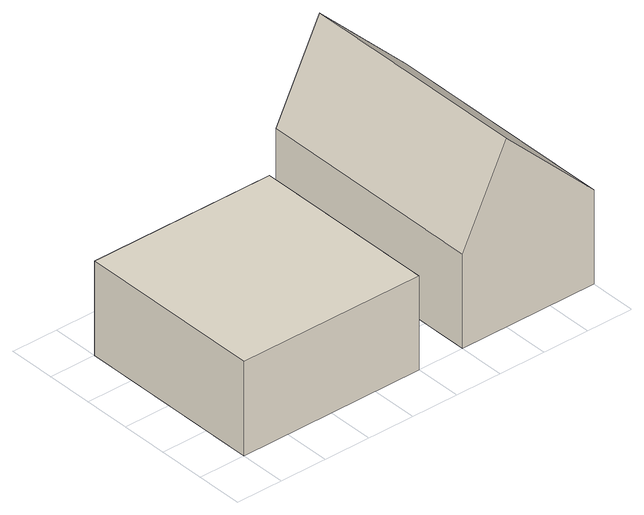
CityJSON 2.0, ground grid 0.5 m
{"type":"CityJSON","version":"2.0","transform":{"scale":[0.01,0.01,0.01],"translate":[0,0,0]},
"CityObjects":{
"building1":{"type":"Building","children":["building1-1","building1-2"]},
"building1-1":{"type":"BuildingPart","attributes":{"surface":0},"parents":["building1"],"geometry":[{"type":"Solid","lod":"1","boundaries":[[[[0,1,2,3]],[[0,3,4,5]],[[3,2,6,4]],[[2,1,7,6]],[[1,0,5,7]],[[5,4,6,7]]]]}]},
"building1-2":{"type":"BuildingPart","attributes":{"surface":0},"parents":["building1"],"geometry":[{"type":"Solid","lod":"1","boundaries":[[[[8,9,10,11]],[[12,13,14,9,8]],[[9,14,15,10]],[[10,15,16,17,11]],[[8,11,17,12]],[[12,17,16,13]],[[14,13,16,15]]]]}]}
},
"vertices":[
[0,0,0],[0,200,0],[200,200,0],[200,0,0],[200,0,100],[0,0,100],[200,200,100],[0,200,100],
[400,0,0],[250,0,0],[250,250,0],[400,250,0],[400,0,100],[300,0,200],[250,0,100],[250,250,100],[300,250,200],[400,250,100]
]}
